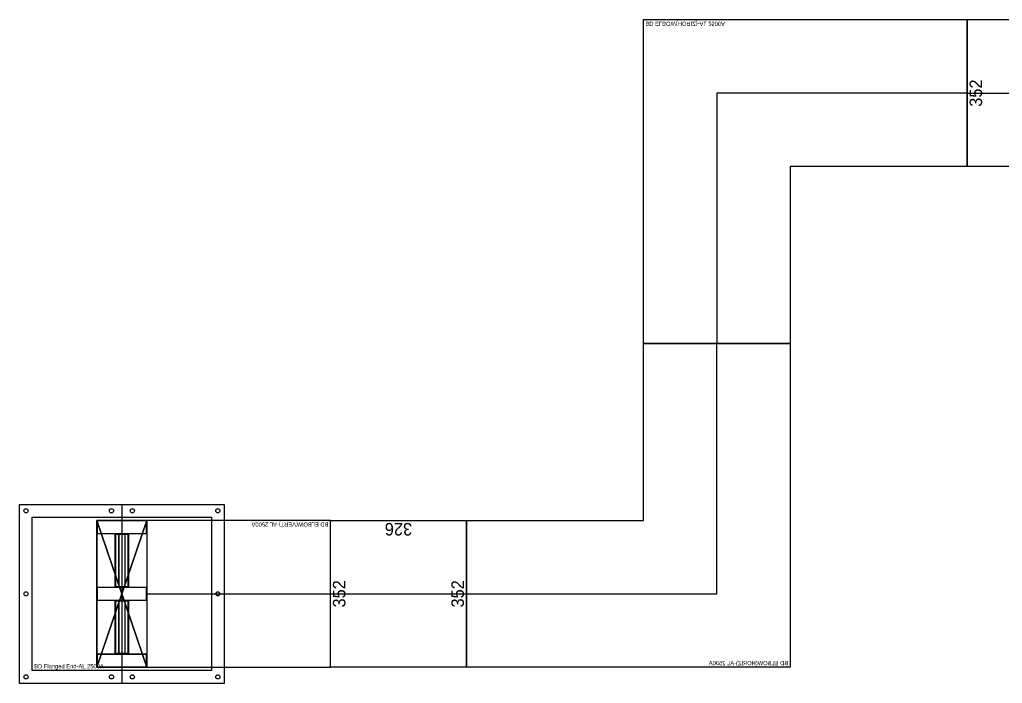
# Model space of a CAD drawing. Header units: millimetres. Extents: x 28486 to 374549, y -351975 to 868946.
# Drawn here: x 120859 to 123214, y -235409 to -233819 of the extents above; entities that cross this region are included whole.
import ezdxf
from ezdxf.enums import TextEntityAlignment as Align

# ---------------------------------------------------------------- set-up
doc = ezdxf.new("R2010")
doc.units = ezdxf.units.MM
doc.header["$LTSCALE"] = 150
doc.layers.get('Defpoints').update_dxf_attribs({"color": 150})
doc.layers.add('-----27 Bus Duct_LV_380-220V', color=200, linetype='Continuous')
doc.styles.add('ELEC', font='')
doc.styles.get("Standard").update_dxf_attribs({"font": ''})
doc.styles.get('ELEC').set_extended_font_data('Dotum')
doc.styles.get('Standard').set_extended_font_data('Dotum')
doc.dimstyles.new('전기통신참고용-치수', dxfattribs={"dimscale": 15, "dimtxt": 2, "dimasz": 0, "dimexe": 0, "dimexo": 0, "dimgap": 0.4, "dimtad": 4, "dimdec": 0, "dimzin": 0, "dimdsep": 46, "dimtxsty": 'Standard', "dimblk": 'NONE', "dimcen": 0, "dimse1": 1, "dimse2": 1, "dimsd1": 1, "dimsd2": 1, "dimclrd": 8, "dimclre": 8, "dimclrt": 8, "dimadec": 0, "dimazin": 0, "dimtfac": 1, "dimtdec": 0, "dimtix": 1, "dimtmove": 2, "dimatfit": 0, "dimldrblk": 'NONE', "dimfxl": 2, "dimtolj": 1, "dimtzin": 0, "dimarcsym": 0})

# ---------------------------------------------------------------- blocks, each defined once
blk = doc.blocks.new('*U63')
at = {"color": 0}
blk.add_line((0, 214.5), (0, -214.5), dxfattribs=at)
at = {"color": 1}
for p, q in [((60, 176), (-60, -176)), ((-60, 176), (60, -176))]:
    blk.add_line(p, q, dxfattribs=at)
at = {"color": 0}
for points in [[(245, -214.5), (-245, -214.5), (-245, 214.5), (245, 214.5)], [(215, -183.5), (-215, -183.5), (-215, 183.5), (215, 183.5)]]:
    blk.add_lwpolyline(points, close=True, dxfattribs=at)
at = {"color": 1}
blk.add_lwpolyline([(60, -176), (-60, -176), (-60, 176), (60, 176)], close=True, dxfattribs=at)
for points in [[(-60, 14, -0.4142136), (-58, 16), (-17.2, 16, 0.4142136), (-16.2, 17), (-16.2, 143, 0.4142136), (-17.2, 144), (-58, 144, -0.4142136), (-60, 146), (-60, 176, -0.4142136), (-59, 175), (-59, 146, 0.4142136), (-58, 145), (58, 145, 0.4142136), (59, 146), (59, 175, -0.4142136), (60, 176), (60, 146, -0.4142136), (58, 144), (17.2, 144, 0.4142136), (16.2, 143), (16.2, 17, 0.4142136), (17.2, 16), (58, 16, -0.4142136), (60, 14), (60, 2, -0.4142136), (59, 3), (59, 14, 0.4142136), (58, 15), (-58, 15, 0.4142136), (-59, 14), (-59, 3, -0.4142136), (-60, 2), (-60, 2), (-60, 2), (-60, 2)], [(-15.2, 17), (-15.2, 143, -0.4142136), (-14.2, 144), (14.2, 144, -0.4142136), (15.2, 143), (15.2, 17, -0.4142136), (14.2, 16), (-14.2, 16, -0.4142136)], [(-14.2, 18), (-14.2, 142, -0.4142136), (-13.2, 143), (-8.85, 143, -0.4142136), (-7.85, 142), (-7.85, 18, -0.4142136), (-8.85, 17), (-13.2, 17, -0.4142136)], [(-6.85, 18), (-6.85, 142, -0.4142136), (-5.85, 143), (-1.5, 143, -0.4142136), (-0.5, 142), (-0.5, 18, -0.4142136), (-1.5, 17), (-5.85, 17, -0.4142136)], [(0.5, 18), (0.5, 142, -0.4142136), (1.5, 143), (5.85, 143, -0.4142136), (6.85, 142), (6.85, 18, -0.4142136), (5.85, 17), (1.5, 17, -0.4142136)], [(7.85, 18), (7.85, 142, -0.4142136), (8.85, 143), (13.2, 143, -0.4142136), (14.2, 142), (14.2, 18, -0.4142136), (13.2, 17), (8.85, 17, -0.4142136)], [(-60, -146, -0.4142136), (-58, -144), (-17.2, -144, 0.4142136), (-16.2, -143), (-16.2, -17, 0.4142136), (-17.2, -16), (-58, -16, -0.4142136), (-60, -14), (-60, 0, -0.4142136), (-59, -1), (-59, -14, 0.4142136), (-58, -15), (58, -15, 0.4142136), (59, -14), (59, -1, -0.4142136), (60, 0), (60, -14, -0.4142136), (58, -16), (17.2, -16, 0.4142136), (16.2, -17), (16.2, -143, 0.4142136), (17.2, -144), (58, -144, -0.4142136), (60, -146), (60, -176, -0.4142136), (59, -175), (59, -146, 0.4142136), (58, -145), (-58, -145, 0.4142136), (-59, -146), (-59, -175, -0.4142136), (-60, -176), (-60, -176), (-60, -176), (-60, -176)], [(-15.2, -143), (-15.2, -17, -0.4142136), (-14.2, -16), (14.2, -16, -0.4142136), (15.2, -17), (15.2, -143, -0.4142136), (14.2, -144), (-14.2, -144, -0.4142136)], [(-14.2, -142), (-14.2, -18, -0.4142136), (-13.2, -17), (-8.85, -17, -0.4142136), (-7.85, -18), (-7.85, -142, -0.4142136), (-8.85, -143), (-13.2, -143, -0.4142136)], [(-6.85, -142), (-6.85, -18, -0.4142136), (-5.85, -17), (-1.5, -17, -0.4142136), (-0.5, -18), (-0.5, -142, -0.4142136), (-1.5, -143), (-5.85, -143, -0.4142136)], [(0.5, -142), (0.5, -18, -0.4142136), (1.5, -17), (5.85, -17, -0.4142136), (6.85, -18), (6.85, -142, -0.4142136), (5.85, -143), (1.5, -143, -0.4142136)], [(7.85, -142), (7.85, -18, -0.4142136), (8.85, -17), (13.2, -17, -0.4142136), (14.2, -18), (14.2, -142, -0.4142136), (13.2, -143), (8.85, -143, -0.4142136)]]:
    blk.add_lwpolyline(points, format="xyb", close=True, dxfattribs=at)
at = {"color": 0}
for centre in [(-230, 199), (-25, 199), (25, 199), (230, 199), (-230, 0), (230, 0), (-230, -199), (-25, -199), (25, -199), (230, -199)]:
    blk.add_circle(centre, 5, dxfattribs=at)
at = {"color": 0, "style": 'ELEC'}
blk.add_text('BD Flanged End-AL 2500A', height=10, dxfattribs=at).set_placement((-210, -173.5), align=Align.MIDDLE_LEFT)
blk = doc.blocks.new('*U64')
at = {"color": 1}
for p, q in [((340, 176), (220, -176)), ((220, 176), (340, -176))]:
    blk.add_line(p, q, dxfattribs=at)
at = {"color": 0}
blk.add_lwpolyline([(-220, -176), (220, -176), (220, 176), (-220, 176)], close=True, dxfattribs=at)
blk.add_lwpolyline([(220, -176), (340, -176), (340, 176), (220, 176)], dxfattribs=at)
at = {"color": 1}
for points in [[(220, 14, -0.4142136), (222, 16), (262.8, 16, 0.4142136), (263.8, 17), (263.8, 143, 0.4142136), (262.8, 144), (222, 144, -0.4142136), (220, 146), (220, 176, -0.4142136), (221, 175), (221, 146, 0.4142136), (222, 145), (338, 145, 0.4142136), (339, 146), (339, 175, -0.4142136), (340, 176), (340, 146, -0.4142136), (338, 144), (297.2, 144, 0.4142136), (296.2, 143), (296.2, 17, 0.4142136), (297.2, 16), (338, 16, -0.4142136), (340, 14), (340, 2, -0.4142136), (339, 3), (339, 14, 0.4142136), (338, 15), (222, 15, 0.4142136), (221, 14), (221, 3, -0.4142136), (220, 2), (220, 2), (220, 2), (220, 2)], [(264.8, 17), (264.8, 143, -0.4142136), (265.8, 144), (294.2, 144, -0.4142136), (295.2, 143), (295.2, 17, -0.4142136), (294.2, 16), (265.8, 16, -0.4142136)], [(265.8, 18), (265.8, 142, -0.4142136), (266.8, 143), (271.15, 143, -0.4142136), (272.15, 142), (272.15, 18, -0.4142136), (271.15, 17), (266.8, 17, -0.4142136)], [(273.15, 18), (273.15, 142, -0.4142136), (274.15, 143), (278.5, 143, -0.4142136), (279.5, 142), (279.5, 18, -0.4142136), (278.5, 17), (274.15, 17, -0.4142136)], [(280.5, 18), (280.5, 142, -0.4142136), (281.5, 143), (285.85, 143, -0.4142136), (286.85, 142), (286.85, 18, -0.4142136), (285.85, 17), (281.5, 17, -0.4142136)], [(287.85, 18), (287.85, 142, -0.4142136), (288.85, 143), (293.2, 143, -0.4142136), (294.2, 142), (294.2, 18, -0.4142136), (293.2, 17), (288.85, 17, -0.4142136)], [(220, -146, -0.4142136), (222, -144), (262.8, -144, 0.4142136), (263.8, -143), (263.8, -17, 0.4142136), (262.8, -16), (222, -16, -0.4142136), (220, -14), (220, 0, -0.4142136), (221, -1), (221, -14, 0.4142136), (222, -15), (338, -15, 0.4142136), (339, -14), (339, -1, -0.4142136), (340, 0), (340, -14, -0.4142136), (338, -16), (297.2, -16, 0.4142136), (296.2, -17), (296.2, -143, 0.4142136), (297.2, -144), (338, -144, -0.4142136), (340, -146), (340, -176, -0.4142136), (339, -175), (339, -146, 0.4142136), (338, -145), (222, -145, 0.4142136), (221, -146), (221, -175, -0.4142136), (220, -176), (220, -176), (220, -176), (220, -176)], [(264.8, -143), (264.8, -17, -0.4142136), (265.8, -16), (294.2, -16, -0.4142136), (295.2, -17), (295.2, -143, -0.4142136), (294.2, -144), (265.8, -144, -0.4142136)], [(265.8, -142), (265.8, -18, -0.4142136), (266.8, -17), (271.15, -17, -0.4142136), (272.15, -18), (272.15, -142, -0.4142136), (271.15, -143), (266.8, -143, -0.4142136)], [(273.15, -142), (273.15, -18, -0.4142136), (274.15, -17), (278.5, -17, -0.4142136), (279.5, -18), (279.5, -142, -0.4142136), (278.5, -143), (274.15, -143, -0.4142136)], [(280.5, -142), (280.5, -18, -0.4142136), (281.5, -17), (285.85, -17, -0.4142136), (286.85, -18), (286.85, -142, -0.4142136), (285.85, -143), (281.5, -143, -0.4142136)], [(287.85, -142), (287.85, -18, -0.4142136), (288.85, -17), (293.2, -17, -0.4142136), (294.2, -18), (294.2, -142, -0.4142136), (293.2, -143), (288.85, -143, -0.4142136)]]:
    blk.add_lwpolyline(points, format="xyb", close=True, dxfattribs=at)
blk.add_lwpolyline([(220, 0), (-220, 0)], dxfattribs=at)
at = {"color": 0, "style": 'ELEC'}
blk.add_text('BD ELBOW(VERT)-AL 2500A', height=10, dxfattribs=at).set_placement((-215, -166), align=Align.MIDDLE_LEFT)
blk = doc.blocks.new('*D1056')
at = {"layer": 'Defpoints', "color": 0, "transparency": 16777216}
for p in [(0, 6560.7), (352, 6560.7), (352, 6560.7)]:
    blk.add_point(p, dxfattribs=at)
at = {"color": 0, "transparency": 16777216, "insert": (176, 6539.7), "char_height": 30, "attachment_point": 5}
blk.add_mtext('\\A1;{\\C0;352}', dxfattribs=at)
blk = doc.blocks.new('_None')
blk = doc.blocks.new('*D1057')
at = {"layer": 'Defpoints', "color": 0, "transparency": 16777216}
for p in [(352, 6560.7), (352, 6560.7), (352, 6234.7)]:
    blk.add_point(p, dxfattribs=at)
at = {"color": 0, "transparency": 16777216, "insert": (331, 6397.7), "char_height": 30, "attachment_point": 5, "rotation": 90}
blk.add_mtext('\\A1;{\\C0;326}', dxfattribs=at)
blk = doc.blocks.new('*D1058')
at = {"layer": 'Defpoints', "color": 0, "transparency": 16777216}
for p in [(0, 6234.7), (352, 6234.7), (352, 6234.7)]:
    blk.add_point(p, dxfattribs=at)
at = {"color": 0, "transparency": 16777216, "insert": (176, 6255.7), "char_height": 30, "attachment_point": 5}
blk.add_mtext('\\A1;{\\C0;352}', dxfattribs=at)
blk = doc.blocks.new('*U65')
at = {"color": 0}
blk.add_lwpolyline([(-176, -176), (600, -176), (600, 176), (176, 176), (176, 600), (-176, 600)], close=True, dxfattribs=at)
at = {"color": 1}
blk.add_lwpolyline([(600, 0), (0, 0), (0, 600)], dxfattribs=at)
at = {"color": 0, "style": 'ELEC'}
blk.add_text('BD ELBOW(HORIZ)-AL 2500A', height=10, dxfattribs=at).set_placement((-171, -166), align=Align.MIDDLE_LEFT)
blk = doc.blocks.new('*D1064')
at = {"layer": 'Defpoints', "color": 0, "transparency": 16777216}
for p in [(0, 6560.7), (352, 6560.7), (352, 6560.7)]:
    blk.add_point(p, dxfattribs=at)
at = {"color": 0, "transparency": 16777216, "insert": (176, 6539.7), "char_height": 30, "attachment_point": 5}
blk.add_mtext('\\A1;{\\C0;352}', dxfattribs=at)
blk = doc.blocks.new('*D1065')
at = {"layer": 'Defpoints', "color": 0, "transparency": 16777216}
for p in [(352, 6560.7), (352, 6560.7), (352, 4812.7)]:
    blk.add_point(p, dxfattribs=at)
at = {"color": 0, "transparency": 16777216, "insert": (331, 5686.7), "char_height": 30, "attachment_point": 5, "rotation": 90}
blk.add_mtext('\\A1;{\\C0;1748}', dxfattribs=at)
blk = doc.blocks.new('*D1066')
at = {"layer": 'Defpoints', "color": 0, "transparency": 16777216}
for p in [(0, 4812.7), (352, 4812.7), (352, 4812.7)]:
    blk.add_point(p, dxfattribs=at)
at = {"color": 0, "transparency": 16777216, "insert": (176, 4833.7), "char_height": 30, "attachment_point": 5}
blk.add_mtext('\\A1;{\\C0;352}', dxfattribs=at)
blk = doc.blocks.new('*U1055')
at = {"color": 1}
blk.add_line((176, 6560.7), (176, 6234.7), dxfattribs=at)
at = {"color": 0}
blk.add_lwpolyline([(352, 6234.7), (0, 6234.7), (0, 6560.7), (352, 6560.7)], close=True, dxfattribs=at)
for base, p1, p2, override, picture, middle in [((352, 6560.7), (0, 6560.7), (352, 6560.7), {"dimtxsty": 'Standard', "dimclrd": 0, "dimclre": 0, "dimclrt": 0}, '*D1056', (176, 6539.7)), ((352, 6234.7), (0, 6234.7), (352, 6234.7), {"dimtad": 1, "dimtxsty": 'Standard', "dimclrd": 0, "dimclre": 0, "dimclrt": 0}, '*D1058', (176, 6255.7))]:
    dim = blk.add_linear_dim(base=base, p1=p1, p2=p2, text='{\\C0;<>}', dimstyle='전기통신참고용-치수', override=override, dxfattribs=at)
    dim.commit()
    dim.dimension.update_dxf_attribs({"geometry": picture, "text_midpoint": middle})
dim = blk.add_linear_dim(base=(352, 6560.7), p1=(352, 6234.7), p2=(352, 6560.7), angle=90, text='{\\C0;<>}', dimstyle='전기통신참고용-치수', override={"dimtad": 1, "dimtxsty": 'Standard', "dimclrd": 0, "dimclre": 0, "dimclrt": 0}, dxfattribs=at)
dim.commit()
dim.dimension.update_dxf_attribs({"geometry": '*D1057', "text_midpoint": (331, 6397.7)})
blk = doc.blocks.new('*U1063')
at = {"color": 1}
blk.add_line((176, 6560.7), (176, 4812.7), dxfattribs=at)
at = {"color": 0}
blk.add_lwpolyline([(352, 4812.7), (0, 4812.7), (0, 6560.7), (352, 6560.7)], close=True, dxfattribs=at)
for base, p1, p2, override, picture, middle in [((352, 6560.7), (0, 6560.7), (352, 6560.7), {"dimtxsty": 'Standard', "dimclrd": 0, "dimclre": 0, "dimclrt": 0}, '*D1064', (176, 6539.7)), ((352, 4812.7), (0, 4812.7), (352, 4812.7), {"dimtad": 1, "dimtxsty": 'Standard', "dimclrd": 0, "dimclre": 0, "dimclrt": 0}, '*D1066', (176, 4833.7))]:
    dim = blk.add_linear_dim(base=base, p1=p1, p2=p2, text='{\\C0;<>}', dimstyle='전기통신참고용-치수', override=override, dxfattribs=at)
    dim.commit()
    dim.dimension.update_dxf_attribs({"geometry": picture, "text_midpoint": middle})
dim = blk.add_linear_dim(base=(352, 6560.7), p1=(352, 4812.7), p2=(352, 6560.7), angle=90, text='{\\C0;<>}', dimstyle='전기통신참고용-치수', override={"dimtad": 1, "dimtxsty": 'Standard', "dimclrd": 0, "dimclre": 0, "dimclrt": 0}, dxfattribs=at)
dim.commit()
dim.dimension.update_dxf_attribs({"geometry": '*D1065', "text_midpoint": (331, 5686.7)})

msp = doc.modelspace()

# ---------------------------------------------------------------- block references
at = {"layer": '-----27 Bus Duct_LV_380-220V', "xscale": -1, "rotation": 180}
msp.add_blockref('*U65', (122529.6, -233995), dxfattribs=at)
at = {"layer": '-----27 Bus Duct_LV_380-220V'}
for name, p, rotation in [('*U1063', (129690.3, -234171), 89.99999999999997), ('*U64', (121383.6, -235195), 180), ('*U1055', (128164.3, -235371), 89.99999999999997)]:
    msp.add_blockref(name, p, dxfattribs=dict(at, rotation=rotation))
at = {"layer": '-----27 Bus Duct_LV_380-220V', "xscale": -1}
msp.add_blockref('*U65', (122529.6, -235195), dxfattribs=at)
at = {"layer": '-----27 Bus Duct_LV_380-220V'}
msp.add_blockref('*U63', (121103.6, -235195), dxfattribs=at)

doc.saveas('drawing.dxf')
